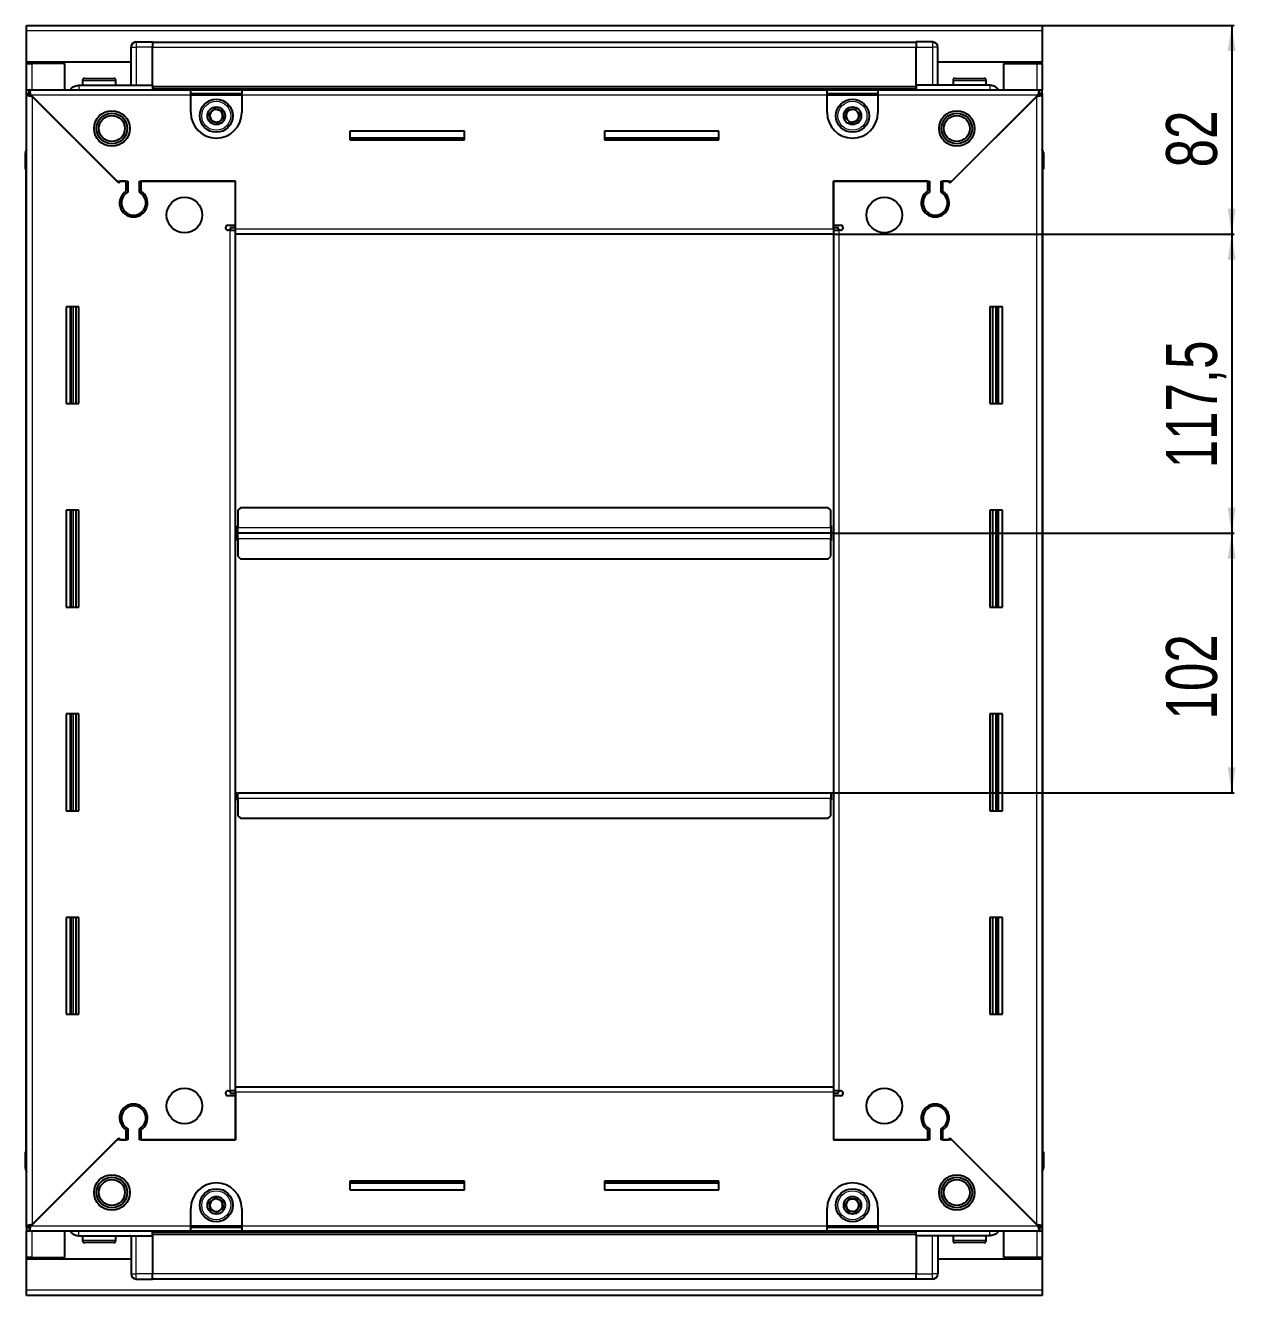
# Model space of a CAD drawing. Header units: millimetres. Extents: x 1021 to 3223, y -287 to 1541.
# Drawn here: x 2747.7 to 3223.2, y 893.2 to 1392.2 of the extents above; entities that cross this region are included whole.
import ezdxf

# ---------------------------------------------------------------- set-up
doc = ezdxf.new("R2010")
doc.units = ezdxf.units.MM
doc.layers.add('FORMAT', color=7, linetype='Continuous')
doc.styles.add('SLDTEXTSTYLE0', font='TXT', dxfattribs={"width": 0.75})
doc.dimstyles.new('SLDDIMSTYLE0', dxfattribs={"dimtxt": 20, "dimasz": 10, "dimexe": 0, "dimexo": 0.0625, "dimgap": 5, "dimtad": 2, "dimdec": 1, "dimrnd": 1e-09, "dimzin": 12, "dimdsep": 46, "dimtxsty": 'SLDTEXTSTYLE0', "dimsah": 1, "dimcen": 0.09, "dimadec": 0, "dimazin": 3, "dimtfac": 1, "dimtofl": 0, "dimtmove": 0, "dimatfit": 3, "dimfxl": 0, "dimfrac": 2, "dimtolj": 1, "dimtzin": 12, "dimarcsym": 0})

# ---------------------------------------------------------------- blocks, each defined once
blk = doc.blocks.new('_D_5')
at = {"layer": 'FORMAT'}
for p, q in [((3147.18, 1392.16), (3222.67, 1392.16)), ((3221.67, 1392.16), (3221.67, 1310.16)), ((3065.18, 1310.16), (3222.67, 1310.16))]:
    blk.add_line(p, q, dxfattribs=at)
for points in [[(3221.67, 1392.16), (3220.13, 1382.16), (3223.21, 1382.16)], [(3221.67, 1310.16), (3223.21, 1320.16), (3220.13, 1320.16)]]:
    blk.add_solid(points, dxfattribs=at)
at = {"layer": 'FORMAT', "insert": (3195.89, 1336.39), "char_height": 20, "attachment_point": 1, "rotation": 90, "style": 'SLDTEXTSTYLE0'}
blk.add_mtext('82', dxfattribs=at)
blk = doc.blocks.new('_D_6')
at = {"layer": 'FORMAT'}
for p, q in [((3065.18, 1310.16), (3222.67, 1310.16)), ((3221.67, 1310.16), (3221.67, 1192.66)), ((3064.18, 1192.66), (3222.67, 1192.66))]:
    blk.add_line(p, q, dxfattribs=at)
for points in [[(3221.67, 1310.16), (3220.13, 1300.16), (3223.21, 1300.16)], [(3221.67, 1192.66), (3223.21, 1202.66), (3220.13, 1202.66)]]:
    blk.add_solid(points, dxfattribs=at)
at = {"layer": 'FORMAT', "insert": (3195.89, 1218.16), "char_height": 20, "attachment_point": 1, "rotation": 90, "style": 'SLDTEXTSTYLE0'}
blk.add_mtext('117,5', dxfattribs=at)
blk = doc.blocks.new('_D_7')
at = {"layer": 'FORMAT'}
for p, q in [((3064.18, 1192.66), (3222.67, 1192.66)), ((3221.67, 1192.66), (3221.67, 1090.66)), ((3064.18, 1090.66), (3222.67, 1090.66))]:
    blk.add_line(p, q, dxfattribs=at)
for points in [[(3221.67, 1192.66), (3220.13, 1182.66), (3223.21, 1182.66)], [(3221.67, 1090.66), (3223.21, 1100.66), (3220.13, 1100.66)]]:
    blk.add_solid(points, dxfattribs=at)
at = {"layer": 'FORMAT', "insert": (3195.89, 1119.5), "char_height": 20, "attachment_point": 1, "rotation": 90, "style": 'SLDTEXTSTYLE0'}
blk.add_mtext('102', dxfattribs=at)

msp = doc.modelspace()

# ---------------------------------------------------------------- linework, layer by layer
at = {"color": 7, "linetype": 'Continuous', "lineweight": 25}
for p, q in [((2748.17, 1390.06), (2748.17, 1392.16)), ((2748.17, 1392.16), (3147.17, 1392.16)), ((2748.17, 1377.66), (2748.17, 1390.06)), ((3147.17, 1392.16), (3147.17, 1390.06)), ((3147.17, 1390.06), (3147.17, 1377.66)), ((2789.17, 1368.66), (2789.17, 1383.66)), ((2789.85, 1385.16), (2789.85, 1385.16)), ((2791.17, 1385.66), (2797.67, 1385.66)), ((2791.17, 1385.66), (2797.67, 1385.66)), ((2797.67, 1385.66), (2797.67, 1385.66)), ((2797.67, 1385.66), (2797.67, 1385.66)), ((2797.67, 1385.66), (2797.67, 1383.66)), ((3097.67, 1385.51), (2797.67, 1385.51)), ((2797.67, 1368.66), (2797.67, 1383.66)), ((3097.67, 1385.66), (3097.67, 1385.66)), ((3104.17, 1385.66), (3097.67, 1385.66)), ((3104.17, 1385.66), (3097.67, 1385.66)), ((3097.67, 1385.66), (3097.67, 1383.66)), ((3097.67, 1368.66), (3097.67, 1383.66)), ((3106.17, 1383.66), (3106.17, 1383.66)), ((3106.17, 1368.66), (3106.17, 1383.66)), ((2789.17, 1377.66), (2748.17, 1377.66)), ((2748.17, 1377.16), (2748.17, 1377.66)), ((2749.67, 1377.16), (2749.67, 1377.66)), ((3147.17, 1377.66), (3106.17, 1377.66)), ((3145.67, 1377.16), (3145.67, 1377.66)), ((3147.17, 1377.16), (3147.17, 1377.66)), ((2748.17, 1366.91), (2748.17, 1377.16)), ((2748.17, 1377.16), (2750.27, 1377.16)), ((2763.17, 1377.16), (2750.27, 1377.16)), ((2763.17, 1366.91), (2763.17, 1377.16)), ((3132.17, 1366.91), (3132.17, 1377.16)), ((3132.17, 1377.16), (3145.07, 1377.16)), ((3145.07, 1377.16), (3147.17, 1377.16)), ((3147.17, 1377.16), (3147.17, 1366.91)), ((2768.67, 1368.66), (2797.67, 1368.66)), ((2770.17, 1370.56), (2770.17, 1368.66)), ((2770.97, 1371.36), (2782.37, 1371.36)), ((2783.17, 1368.66), (2783.17, 1370.56)), ((2797.67, 1368.66), (2797.67, 1368.16)), ((2797.67, 1367.51), (3097.67, 1367.51)), ((3126.67, 1368.66), (3097.67, 1368.66)), ((3097.67, 1368.66), (3097.67, 1368.16)), ((3112.17, 1370.56), (3112.17, 1368.66)), ((3112.97, 1371.36), (3124.37, 1371.36)), ((3125.17, 1368.66), (3125.17, 1370.56)), ((2748.17, 1365.41), (2748.17, 1366.91)), ((2748.17, 1366.91), (2749.17, 1366.91)), ((2748.17, 1364.91), (2748.17, 1365.41)), ((2748.17, 1365.41), (2749.17, 1365.41)), ((2748.17, 920.41), (2748.17, 1364.91)), ((2749.67, 1364.91), (2748.17, 1364.91)), ((2749.17, 1365.41), (2749.17, 1366.91)), ((2749.17, 1366.91), (2812.67, 1366.91)), ((2749.77, 1364.81), (2783.67, 1330.91)), ((2784.37, 1330.21), (2750.27, 1364.31)), ((2812.67, 1364.81), (2812.67, 1366.91)), ((2812.67, 1366.91), (2832.67, 1366.91)), ((2812.67, 1365.41), (2832.67, 1365.41)), ((2812.67, 1357.91), (2812.67, 1364.81)), ((2832.67, 1366.91), (2832.67, 1364.81)), ((2832.67, 1366.91), (3062.67, 1366.91)), ((2832.67, 1364.81), (2832.67, 1357.91)), ((3062.67, 1364.81), (3062.67, 1366.91)), ((3062.67, 1366.91), (3082.67, 1366.91)), ((3062.67, 1365.41), (3082.67, 1365.41)), ((3062.67, 1357.91), (3062.67, 1364.81)), ((3082.67, 1366.91), (3146.17, 1366.91)), ((3082.67, 1366.91), (3082.67, 1364.81)), ((3082.67, 1364.81), (3082.67, 1357.91)), ((3145.07, 1364.31), (3110.97, 1330.21)), ((3111.67, 1330.91), (3145.57, 1364.81)), ((3145.67, 1364.91), (3147.17, 1364.91)), ((3146.17, 1365.41), (3146.17, 1366.91)), ((3146.17, 1366.91), (3147.17, 1366.91)), ((3146.17, 1365.41), (3147.17, 1365.41)), ((3147.17, 1365.41), (3147.17, 1366.91)), ((3147.17, 1365.41), (3147.17, 1364.91)), ((3147.17, 1364.91), (3147.17, 920.41)), ((2920.17, 1350.66), (2875.17, 1350.66)), ((2875.17, 1350.66), (2875.17, 1347.16)), ((2920.17, 1347.91), (2875.17, 1347.91)), ((2920.17, 1347.16), (2920.17, 1350.66)), ((3020.17, 1350.66), (2975.17, 1350.66)), ((2975.17, 1350.66), (2975.17, 1347.16)), ((3020.17, 1347.91), (2975.17, 1347.91)), ((3020.17, 1347.16), (3020.17, 1350.66)), ((2875.17, 1347.16), (2920.17, 1347.16)), ((2975.17, 1347.16), (3020.17, 1347.16)), ((3147.17, 1343.49), (3147.17, 1343.49)), ((2747.67, 1342.16), (2747.67, 1335.66)), ((2747.67, 1335.66), (2747.67, 1342.16)), ((3147.67, 1342.16), (3147.67, 1335.66)), ((3147.67, 1335.66), (3147.67, 1342.16)), ((2747.67, 1335.66), (2747.67, 1335.66)), ((2748.17, 1335.66), (2747.67, 1335.66)), ((2747.82, 1335.66), (2747.82, 949.66)), ((3147.17, 1335.66), (3147.67, 1335.66)), ((3147.52, 949.66), (3147.52, 1335.66)), ((3147.67, 1335.66), (3147.67, 1335.66)), ((3147.67, 1335.66), (3147.67, 1335.66)), ((2783.67, 1330.91), (2787.87, 1330.91)), ((2785.07, 1330.91), (2784.37, 1330.21)), ((2787.17, 1330.91), (2785.07, 1330.91)), ((2787.17, 1330.91), (2787.17, 1327.02)), ((2787.87, 1330.91), (2787.87, 1326.63)), ((2792.47, 1330.91), (2830.17, 1330.91)), ((2792.47, 1326.63), (2792.47, 1330.91)), ((2793.17, 1327.02), (2793.17, 1330.91)), ((2830.17, 1330.91), (2793.17, 1330.91)), ((2830.17, 1312.26), (2830.17, 1330.91)), ((2830.17, 1313.66), (2830.17, 1330.91)), ((3065.17, 1330.91), (3102.87, 1330.91)), ((3065.17, 1312.26), (3065.17, 1330.91)), ((3065.17, 1330.91), (3065.17, 1313.66)), ((3102.17, 1330.91), (3065.17, 1330.91)), ((3102.17, 1330.91), (3102.17, 1327.02)), ((3102.87, 1330.91), (3102.87, 1326.63)), ((3107.47, 1330.91), (3111.67, 1330.91)), ((3107.47, 1326.63), (3107.47, 1330.91)), ((3110.27, 1330.91), (3108.17, 1330.91)), ((3108.17, 1327.02), (3108.17, 1330.91)), ((3110.97, 1330.21), (3110.27, 1330.91)), ((2788.17, 1318.05), (2788.17, 1317.29)), ((3107.17, 1318.05), (3107.17, 1317.29)), ((2827.32, 1313.66), (2830.17, 1313.66)), ((2830.17, 1312.66), (2828.17, 1312.66)), ((2828.17, 1312.66), (2828.17, 1311.66)), ((3065.17, 1313.66), (3068.02, 1313.66)), ((3067.17, 1312.66), (3065.17, 1312.66)), ((3067.17, 1311.66), (3067.17, 1312.66)), ((2828.07, 1311.66), (2827.32, 1311.66)), ((2828.07, 1311.66), (2830.17, 1311.66)), ((2830.17, 1310.16), (2830.17, 1312.26)), ((3065.17, 1310.16), (2830.17, 1310.16)), ((2830.17, 975.16), (2830.17, 1310.16)), ((3065.17, 1312.26), (3065.17, 1310.16)), ((3065.17, 1311.66), (3067.27, 1311.66)), ((3065.17, 1310.16), (3065.17, 975.16)), ((3068.02, 1311.66), (3067.27, 1311.66)), ((2768.67, 1281.66), (2763.67, 1281.66)), ((2763.67, 1281.66), (2763.67, 1243.66)), ((2765.82, 1243.66), (2765.82, 1281.66)), ((2767.61, 1243.66), (2767.61, 1281.66)), ((2767.65, 1243.66), (2767.65, 1281.66)), ((2768.67, 1243.66), (2768.67, 1281.66)), ((3126.67, 1281.66), (3126.67, 1243.66)), ((3131.67, 1281.66), (3126.67, 1281.66)), ((3127.7, 1281.66), (3127.7, 1243.66)), ((3127.73, 1281.66), (3127.73, 1243.66)), ((3129.52, 1281.66), (3129.52, 1243.66)), ((3131.67, 1243.66), (3131.67, 1281.66)), ((2763.67, 1243.66), (2768.67, 1243.66)), ((3126.67, 1243.66), (3131.67, 1243.66)), ((2832.17, 1202.66), (2831.17, 1201.66)), ((3063.17, 1202.66), (2832.17, 1202.66)), ((3064.17, 1201.66), (3063.17, 1202.66)), ((2768.67, 1201.66), (2763.67, 1201.66)), ((2763.67, 1201.66), (2763.67, 1163.66)), ((2765.82, 1163.66), (2765.82, 1201.66)), ((2767.61, 1163.66), (2767.61, 1201.66)), ((2767.65, 1163.66), (2767.65, 1201.66)), ((2768.67, 1163.66), (2768.67, 1201.66)), ((2831.17, 1201.66), (2831.17, 1194.76)), ((3064.17, 1194.76), (3064.17, 1201.66)), ((3126.67, 1201.66), (3126.67, 1163.66)), ((3131.67, 1201.66), (3126.67, 1201.66)), ((3127.7, 1201.66), (3127.7, 1163.66)), ((3127.73, 1201.66), (3127.73, 1163.66)), ((3129.52, 1201.66), (3129.52, 1163.66)), ((3131.67, 1163.66), (3131.67, 1201.66)), ((2830.92, 1192.66), (2830.17, 1192.66)), ((2831.17, 1195.51), (2830.92, 1195.51)), ((2830.92, 1195.51), (2830.92, 1192.66)), ((2830.92, 1192.66), (2830.92, 1189.81)), ((2831.17, 1192.66), (2831.17, 1194.76)), ((3064.17, 1192.66), (2831.17, 1192.66)), ((2831.17, 1190.56), (2831.17, 1192.66)), ((3064.42, 1195.51), (3064.17, 1195.51)), ((3064.17, 1194.76), (3064.17, 1192.66)), ((3064.17, 1192.66), (3064.17, 1190.56)), ((3064.42, 1192.66), (3064.42, 1195.51)), ((3065.17, 1192.66), (3064.42, 1192.66)), ((3064.42, 1189.81), (3064.42, 1192.66)), ((2830.92, 1189.81), (2831.17, 1189.81)), ((2831.17, 1190.56), (2831.17, 1183.66)), ((3064.17, 1183.66), (3064.17, 1190.56)), ((3064.17, 1189.81), (3064.42, 1189.81)), ((2831.17, 1183.66), (2832.17, 1182.66)), ((2832.17, 1182.66), (3063.17, 1182.66)), ((3063.17, 1182.66), (3064.17, 1183.66)), ((2763.67, 1163.66), (2768.67, 1163.66)), ((3126.67, 1163.66), (3131.67, 1163.66)), ((2768.67, 1121.66), (2763.67, 1121.66)), ((2763.67, 1121.66), (2763.67, 1083.66)), ((2765.82, 1083.66), (2765.82, 1121.66)), ((2767.61, 1083.66), (2767.61, 1121.66)), ((2767.65, 1083.66), (2767.65, 1121.66)), ((2768.67, 1083.66), (2768.67, 1121.66)), ((3126.67, 1121.66), (3126.67, 1083.66)), ((3131.67, 1121.66), (3126.67, 1121.66)), ((3127.7, 1121.66), (3127.7, 1083.66)), ((3127.73, 1121.66), (3127.73, 1083.66)), ((3129.52, 1121.66), (3129.52, 1083.66)), ((3131.67, 1083.66), (3131.67, 1121.66)), ((2830.17, 1090.66), (2830.92, 1090.66)), ((2830.92, 1090.66), (2830.92, 1087.81)), ((2831.17, 1088.56), (2831.17, 1090.66)), ((2831.17, 1090.66), (3064.17, 1090.66)), ((2831.17, 1088.56), (2831.17, 1081.66)), ((3064.17, 1090.66), (3064.17, 1088.56)), ((3064.17, 1081.66), (3064.17, 1088.56)), ((3064.42, 1087.81), (3064.42, 1090.66)), ((3064.42, 1090.66), (3065.17, 1090.66)), ((2763.67, 1083.66), (2768.67, 1083.66)), ((2830.92, 1087.81), (2831.17, 1087.81)), ((3064.17, 1087.81), (3064.42, 1087.81)), ((3126.67, 1083.66), (3131.67, 1083.66)), ((2831.17, 1081.66), (2832.17, 1080.66)), ((2832.17, 1080.66), (3063.17, 1080.66)), ((3063.17, 1080.66), (3064.17, 1081.66)), ((2768.67, 1041.66), (2763.67, 1041.66)), ((2763.67, 1041.66), (2763.67, 1003.66)), ((2765.82, 1003.66), (2765.82, 1041.66)), ((2767.61, 1003.66), (2767.61, 1041.66)), ((2767.65, 1003.66), (2767.65, 1041.66)), ((2768.67, 1003.66), (2768.67, 1041.66)), ((3126.67, 1041.66), (3126.67, 1003.66)), ((3131.67, 1041.66), (3126.67, 1041.66)), ((3127.7, 1041.66), (3127.7, 1003.66)), ((3127.73, 1041.66), (3127.73, 1003.66)), ((3129.52, 1041.66), (3129.52, 1003.66)), ((3131.67, 1003.66), (3131.67, 1041.66)), ((2763.67, 1003.66), (2768.67, 1003.66)), ((3126.67, 1003.66), (3131.67, 1003.66)), ((2827.32, 973.66), (2828.07, 973.66)), ((2830.17, 973.66), (2828.07, 973.66)), ((2828.17, 973.66), (2828.17, 972.66)), ((2830.17, 973.06), (2830.17, 975.16)), ((2830.17, 975.16), (3065.17, 975.16)), ((2830.17, 973.06), (2830.17, 954.41)), ((3065.17, 975.16), (3065.17, 973.06)), ((3067.27, 973.66), (3065.17, 973.66)), ((3065.17, 973.06), (3065.17, 954.41)), ((3067.17, 972.66), (3067.17, 973.66)), ((3067.27, 973.66), (3068.02, 973.66)), ((2830.17, 971.66), (2827.32, 971.66)), ((2828.17, 972.66), (2830.17, 972.66)), ((2830.17, 954.41), (2830.17, 971.66)), ((3065.17, 972.66), (3067.17, 972.66)), ((3065.17, 971.66), (3065.17, 954.41)), ((3068.02, 971.66), (3065.17, 971.66)), ((2788.17, 968.04), (2788.17, 967.28)), ((3107.17, 968.04), (3107.17, 967.28)), ((2787.17, 958.3), (2787.17, 954.41)), ((2787.87, 958.7), (2787.87, 954.41)), ((2792.47, 954.41), (2792.47, 958.7)), ((2793.17, 954.41), (2793.17, 958.3)), ((3102.17, 958.3), (3102.17, 954.41)), ((3102.87, 958.7), (3102.87, 954.41)), ((3107.47, 954.41), (3107.47, 958.7)), ((3108.17, 954.41), (3108.17, 958.3)), ((2783.67, 954.41), (2749.77, 920.51)), ((2750.27, 921.01), (2784.37, 955.11)), ((2787.87, 954.41), (2783.67, 954.41)), ((2784.37, 955.11), (2785.07, 954.41)), ((2785.07, 954.41), (2787.17, 954.41)), ((2830.17, 954.41), (2792.47, 954.41)), ((2793.17, 954.41), (2830.17, 954.41)), ((3102.87, 954.41), (3065.17, 954.41)), ((3065.17, 954.41), (3102.17, 954.41)), ((3111.67, 954.41), (3107.47, 954.41)), ((3108.17, 954.41), (3110.27, 954.41)), ((3110.27, 954.41), (3110.97, 955.11)), ((3110.97, 955.11), (3145.07, 921.01)), ((3145.57, 920.51), (3111.67, 954.41)), ((2747.67, 943.16), (2747.67, 949.66)), ((2747.67, 949.66), (2747.67, 949.66)), ((2747.67, 949.66), (2747.67, 949.66)), ((2747.67, 949.66), (2747.67, 943.16)), ((2748.17, 949.66), (2747.67, 949.66)), ((3147.17, 949.66), (3147.67, 949.66)), ((3147.67, 949.66), (3147.67, 949.66)), ((3147.67, 943.16), (3147.67, 949.66)), ((3147.67, 949.66), (3147.67, 943.16)), ((2748.17, 941.84), (2748.17, 941.84)), ((2920.17, 938.16), (2875.17, 938.16)), ((2875.17, 938.16), (2875.17, 934.66)), ((2920.17, 934.66), (2920.17, 938.16)), ((3020.17, 938.16), (2975.17, 938.16)), ((2975.17, 938.16), (2975.17, 934.66)), ((3020.17, 934.66), (3020.17, 938.16)), ((2875.17, 937.41), (2920.17, 937.41)), ((2875.17, 934.66), (2920.17, 934.66)), ((2975.17, 937.41), (3020.17, 937.41)), ((2975.17, 934.66), (3020.17, 934.66)), ((2812.67, 920.51), (2812.67, 927.41)), ((2832.67, 927.41), (2832.67, 920.51)), ((3062.67, 920.51), (3062.67, 927.41)), ((3082.67, 927.41), (3082.67, 920.51)), ((2748.17, 919.91), (2748.17, 920.41)), ((2749.67, 920.41), (2748.17, 920.41)), ((2748.17, 919.91), (2748.17, 918.41)), ((2749.17, 919.91), (2748.17, 919.91)), ((2748.17, 908.16), (2748.17, 918.41)), ((2749.17, 918.41), (2748.17, 918.41)), ((2749.17, 919.91), (2749.17, 918.41)), ((2812.67, 918.41), (2749.17, 918.41)), ((2763.17, 908.16), (2763.17, 918.41)), ((2812.67, 918.41), (2812.67, 920.51)), ((2832.67, 919.91), (2812.67, 919.91)), ((2832.67, 918.41), (2812.67, 918.41)), ((2832.67, 920.51), (2832.67, 918.41)), ((3062.67, 918.41), (2832.67, 918.41)), ((3062.67, 918.41), (3062.67, 920.51)), ((3082.67, 919.91), (3062.67, 919.91)), ((3082.67, 918.41), (3062.67, 918.41)), ((3082.67, 920.51), (3082.67, 918.41)), ((3146.17, 918.41), (3082.67, 918.41)), ((3132.17, 908.16), (3132.17, 918.41)), ((3145.67, 920.41), (3147.17, 920.41)), ((3146.17, 919.91), (3146.17, 918.41)), ((3147.17, 919.91), (3146.17, 919.91)), ((3147.17, 918.41), (3146.17, 918.41)), ((3147.17, 920.41), (3147.17, 919.91)), ((3147.17, 919.91), (3147.17, 918.41)), ((3147.17, 918.41), (3147.17, 908.16)), ((2768.67, 916.66), (2797.67, 916.66)), ((2770.17, 916.66), (2770.17, 914.76)), ((2774.75, 913.96), (2770.97, 913.96)), ((2782.37, 913.96), (2774.75, 913.96)), ((2783.17, 914.76), (2783.17, 916.66)), ((2789.17, 916.66), (2789.17, 901.66)), ((3097.67, 917.81), (2797.67, 917.81)), ((2797.67, 916.66), (2797.67, 917.16)), ((2797.67, 916.66), (2797.67, 901.66)), ((3097.67, 916.66), (3097.67, 917.16)), ((3126.67, 916.66), (3097.67, 916.66)), ((3097.67, 916.66), (3097.67, 901.66)), ((3106.17, 916.66), (3106.17, 901.66)), ((3112.17, 916.66), (3112.17, 914.76)), ((3119.97, 913.96), (3112.97, 913.96)), ((3124.37, 913.96), (3119.97, 913.96)), ((3125.17, 914.76), (3125.17, 916.66)), ((2750.27, 908.16), (2748.17, 908.16)), ((2748.17, 907.66), (2748.17, 908.16)), ((2748.17, 907.66), (2789.17, 907.66)), ((2748.17, 895.26), (2748.17, 907.66)), ((2749.67, 907.66), (2749.67, 908.16)), ((2750.27, 908.16), (2763.17, 908.16)), ((3106.17, 907.66), (3147.17, 907.66)), ((3145.07, 908.16), (3132.17, 908.16)), ((3147.17, 908.16), (3145.07, 908.16)), ((3145.67, 907.66), (3145.67, 908.16)), ((3147.17, 907.66), (3147.17, 908.16)), ((3147.17, 907.66), (3147.17, 895.26)), ((2789.17, 901.66), (2789.17, 901.66)), ((2791.17, 899.66), (2797.67, 899.66)), ((2791.17, 899.66), (2797.67, 899.66)), ((2797.67, 899.66), (2797.67, 901.66)), ((2797.67, 899.81), (3097.67, 899.81)), ((2797.67, 899.66), (2797.67, 899.66)), ((3097.67, 899.66), (3097.67, 901.66)), ((3104.17, 899.66), (3097.67, 899.66)), ((3097.67, 899.66), (3097.67, 899.66)), ((3097.67, 899.66), (3097.67, 899.66)), ((3104.17, 899.66), (3097.67, 899.66)), ((3105.5, 900.16), (3105.5, 900.16)), ((2748.17, 893.16), (2748.17, 895.26)), ((3147.17, 895.26), (3147.17, 893.16)), ((3147.17, 893.16), (2748.17, 893.16))]:
    msp.add_line(p, q, dxfattribs=at)
at = {"color": 8, "linetype": 'Continuous', "lineweight": 18}
for p, q in [((3147.17, 1390.06), (2748.17, 1390.06)), ((2789.17, 1383.66), (2791.17, 1383.66)), ((2791.17, 1385.66), (2791.17, 1383.66)), ((2791.17, 1383.66), (2791.17, 1368.66)), ((2797.67, 1383.66), (2791.17, 1383.66)), ((3097.67, 1383.51), (2797.67, 1383.51)), ((3097.67, 1383.66), (3104.17, 1383.66)), ((3104.17, 1385.66), (3104.17, 1383.66)), ((3104.17, 1383.66), (3104.17, 1368.66)), ((3106.17, 1383.66), (3104.17, 1383.66)), ((2750.27, 1377.16), (2750.27, 1377.66)), ((3145.07, 1377.66), (3145.07, 1377.16)), ((2750.27, 1366.91), (2750.27, 1377.16)), ((3145.07, 1377.16), (3145.07, 1366.91)), ((2770.17, 1370.56), (2783.17, 1370.56)), ((3097.67, 1368.16), (2797.67, 1368.16)), ((3112.17, 1370.56), (3125.17, 1370.56)), ((2812.67, 1364.81), (2749.77, 1364.81)), ((2750.27, 1364.31), (2750.27, 921.01)), ((3097.67, 1366.93), (2797.67, 1366.93)), ((2812.67, 1364.81), (2832.67, 1364.81)), ((3062.67, 1364.81), (2832.67, 1364.81)), ((3062.67, 1364.81), (3082.67, 1364.81)), ((3145.57, 1364.81), (3082.67, 1364.81)), ((3145.07, 921.01), (3145.07, 1364.31)), ((2748.17, 1342.16), (2747.67, 1342.16)), ((3147.17, 1342.16), (3147.67, 1342.16)), ((2828.07, 973.66), (2828.07, 1311.66)), ((2830.17, 1312.26), (3065.17, 1312.26)), ((3067.27, 1311.66), (3067.27, 973.66)), ((2765.17, 1281.66), (2765.17, 1243.66)), ((2766.41, 1281.66), (2766.41, 1243.66)), ((3128.94, 1243.66), (3128.94, 1281.66)), ((3130.17, 1243.66), (3130.17, 1281.66)), ((2765.17, 1201.66), (2765.17, 1163.66)), ((2766.41, 1201.66), (2766.41, 1163.66)), ((3128.94, 1163.66), (3128.94, 1201.66)), ((3130.17, 1163.66), (3130.17, 1201.66)), ((3064.17, 1194.76), (2831.17, 1194.76)), ((2831.17, 1190.56), (3064.17, 1190.56)), ((2765.17, 1121.66), (2765.17, 1083.66)), ((2766.41, 1121.66), (2766.41, 1083.66)), ((3128.94, 1083.66), (3128.94, 1121.66)), ((3130.17, 1083.66), (3130.17, 1121.66)), ((2831.17, 1088.56), (3064.17, 1088.56)), ((2765.17, 1041.66), (2765.17, 1003.66)), ((2766.41, 1041.66), (2766.41, 1003.66)), ((3128.94, 1003.66), (3128.94, 1041.66)), ((3130.17, 1003.66), (3130.17, 1041.66)), ((3065.17, 973.06), (2830.17, 973.06)), ((2748.17, 943.16), (2747.67, 943.16)), ((3147.17, 943.16), (3147.67, 943.16)), ((2749.77, 920.51), (2812.67, 920.51)), ((2750.27, 908.16), (2750.27, 918.41)), ((2797.67, 918.4), (3097.67, 918.4)), ((2832.67, 920.51), (2812.67, 920.51)), ((2832.67, 920.51), (3062.67, 920.51)), ((3082.67, 920.51), (3062.67, 920.51)), ((3082.67, 920.51), (3145.57, 920.51)), ((3145.07, 918.41), (3145.07, 908.16)), ((2774.48, 914.76), (2770.17, 914.76)), ((2783.17, 914.76), (2774.48, 914.76)), ((2791.17, 901.66), (2791.17, 916.66)), ((2797.67, 917.16), (3097.67, 917.16)), ((3104.17, 901.66), (3104.17, 916.66)), ((3120.15, 914.76), (3112.17, 914.76)), ((3125.17, 914.76), (3120.15, 914.76)), ((2750.27, 907.66), (2750.27, 908.16)), ((3145.07, 908.16), (3145.07, 907.66)), ((2789.17, 901.66), (2791.17, 901.66)), ((2797.67, 901.66), (2791.17, 901.66)), ((2791.17, 899.66), (2791.17, 901.66)), ((2797.67, 901.81), (3097.67, 901.81)), ((3097.67, 901.66), (3104.17, 901.66)), ((3106.17, 901.66), (3104.17, 901.66)), ((3104.17, 899.66), (3104.17, 901.66)), ((3147.17, 895.26), (2748.17, 895.26))]:
    msp.add_line(p, q, dxfattribs=at)
at = {"color": 7, "linetype": 'Continuous', "lineweight": 25}
for centre, radius in [((2822.67, 1356.66), 6.5), ((3072.67, 1356.66), 6.5), ((2781.67, 1351.66), 7), ((2781.67, 1351.66), 6.03), ((2822.67, 1356.66), 3.46), ((3072.67, 1356.66), 3.46), ((3113.67, 1351.66), 7), ((3113.67, 1351.66), 6.03), ((2781.67, 1351.66), 5.1), ((3113.67, 1351.66), 5.1), ((2810.17, 1317.66), 7), ((3085.17, 1317.66), 7), ((2810.17, 967.66), 7), ((3085.17, 967.66), 7), ((2781.67, 933.66), 7), ((2781.67, 933.66), 6.02), ((2781.67, 933.66), 5.1), ((3113.67, 933.66), 7), ((3113.67, 933.66), 6.03), ((3113.67, 933.66), 5.1), ((2822.67, 928.66), 6.5), ((3072.67, 928.66), 6.5), ((2822.67, 928.66), 3.46), ((3072.67, 928.66), 3.46)]:
    msp.add_circle(centre, radius, dxfattribs=at)
at = {"color": 8, "linetype": 'Continuous', "lineweight": 18}
for centre in [(2822.67, 1356.66), (3072.67, 1356.66), (2822.67, 928.66), (3072.67, 928.66)]:
    msp.add_circle(centre, 5.7, dxfattribs=at)
at = {"color": 7, "linetype": 'Continuous', "lineweight": 25}
for centre, radius, start, end in [((2791.17, 1383.66), 2, 90, 180), ((2791.17, 1383.66), 2, 131.4096, 180), ((2791.17, 1383.66), 2, 123.942, 131.4096), ((2791.17, 1383.66), 2, 90, 108.58), ((3104.17, 1383.66), 2, 0, 90), ((2770.97, 1370.56), 0.8, 90, 180), ((2782.37, 1370.56), 0.8, 0, 90), ((2788.97, 1368.86), 0.2, 270, 0), ((3106.37, 1368.86), 0.2, 180, 270), ((3112.97, 1370.56), 0.8, 90, 180), ((3124.37, 1370.56), 0.8, 0, 90), ((2822.67, 1357.91), 10, 180, 270), ((2822.67, 1356.66), 2.5, 134.0156, 194.0156), ((2822.67, 1356.66), 2.5, 74.0156, 134.0156), ((2822.67, 1357.91), 10, 270, 0), ((2822.67, 1356.66), 2.5, 14.0156, 74.0156), ((3072.67, 1357.91), 10, 180, 270), ((3072.67, 1356.66), 2.5, 160.1116, 220.1116), ((3072.67, 1356.66), 2.5, 100.1116, 160.1116), ((3072.67, 1356.66), 2.5, 40.1116, 100.1116), ((3072.67, 1357.91), 10, 270, 0), ((3072.67, 1356.66), 2.5, 340.1116, 40.1116), ((2822.67, 1356.66), 2.5, 194.0156, 254.0156), ((2822.67, 1356.66), 2.5, 254.0156, 314.0156), ((2822.67, 1356.66), 2.5, 314.0156, 14.0156), ((3072.67, 1356.66), 2.5, 220.1116, 280.1116), ((3072.67, 1356.66), 2.5, 280.1116, 340.1116), ((2749.67, 1342.16), 2, 138.5749, 180), ((2749.67, 1342.16), 2, 138.5904, 180), ((3145.67, 1342.16), 2, 33.7845, 41.4096), ((3145.67, 1342.16), 2, 0, 41.3942), ((3145.67, 1342.16), 2, 360, 19.5667), ((2790.17, 1322.41), 5.5, 123.0557, 56.9443), ((2790.17, 1322.41), 4.8, 118.631, 61.369), ((3105.17, 1322.41), 5.5, 123.0557, 56.9443), ((3105.17, 1322.41), 4.8, 118.631, 61.369), ((2827.32, 1312.66), 1, 90, 270), ((3068.02, 1312.66), 1, 270, 90), ((2827.32, 972.66), 1, 90, 270), ((3068.02, 972.66), 1, 270, 90), ((2790.17, 962.91), 5.5, 303.0557, 236.9443), ((3105.17, 962.91), 5.5, 303.0557, 236.9443), ((2790.17, 962.91), 4.8, 298.631, 241.369), ((3105.17, 962.91), 4.8, 298.631, 241.369), ((2749.67, 943.16), 2, 180, 199.5667), ((2749.67, 943.16), 2, 180, 221.3942), ((3145.67, 943.16), 2, 318.5904, 0), ((2749.67, 943.16), 2, 213.7845, 221.4096), ((2822.67, 927.41), 10, 90, 180), ((2822.67, 927.41), 10, 0, 90), ((3072.67, 927.41), 10, 90, 180), ((3072.67, 927.41), 10, 0, 90), ((2822.67, 928.66), 2.5, 127.474, 187.474), ((2822.67, 928.66), 2.5, 187.474, 247.474), ((2822.67, 928.66), 2.5, 67.474, 127.474), ((2822.67, 928.66), 2.5, 7.474, 67.474), ((2822.67, 928.66), 2.5, 307.474, 7.474), ((3072.67, 928.66), 2.5, 147.0424, 207.0424), ((3072.67, 928.66), 2.5, 87.0424, 147.0424), ((3072.67, 928.66), 2.5, 27.0424, 87.0424), ((3072.67, 928.66), 2.5, 327.0424, 27.0424), ((2822.67, 928.66), 2.5, 247.474, 307.474), ((3072.67, 928.66), 2.5, 207.0424, 267.0424), ((3072.67, 928.66), 2.5, 267.0424, 327.0424), ((2770.97, 914.76), 0.8, 180, 270), ((2782.37, 914.76), 0.8, 270, 360), ((2788.97, 916.46), 0.2, 0, 90), ((3106.37, 916.46), 0.2, 90, 180), ((3112.97, 914.76), 0.8, 180, 270), ((3124.37, 914.76), 0.8, 270, 360), ((2791.17, 901.66), 2, 180, 270), ((2791.17, 901.66), 2, 180, 270), ((3104.17, 901.66), 2, 270, 0), ((3104.17, 901.66), 2, 270, 311.4096)]:
    msp.add_arc(centre, radius, start, end, dxfattribs=at)
for points, knots in [([(2765.46, 1366.91), (2765.58, 1367.11), (2765.96, 1367.76), (2767.12, 1368.47), (2768.15, 1368.6), (2768.67, 1368.66)], [0, 0, 0, 0, 0.1822499, 0.5911249, 1, 1, 1, 1]), ([(2797.67, 1368.66), (2797.67, 1368.63), (2797.67, 1368.55), (2797.67, 1367.93), (2797.67, 1367.35), (2797.67, 1366.96), (2797.67, 1366.93)], [0, 0, 0, 0, 0.324279, 0.648558, 0.972836, 1, 1, 1, 1]), ([(3097.67, 1368.66), (3097.67, 1368.63), (3097.67, 1368.55), (3097.67, 1367.93), (3097.67, 1367.35), (3097.67, 1366.96), (3097.67, 1366.93)], [0, 0, 0, 0, 0.3242788, 0.6485576, 0.9728365, 1, 1, 1, 1]), ([(3129.89, 1366.91), (3129.77, 1367.11), (3129.38, 1367.76), (3128.23, 1368.47), (3127.19, 1368.6), (3126.67, 1368.66)], [0, 0, 0, 0, 0.18225, 0.591125, 1, 1, 1, 1]), ([(2748.17, 1364.91), (2748.2, 1364.87), (2748.25, 1364.78), (2748.64, 1364.64), (2749.2, 1364.51), (2749.78, 1364.4), (2750.15, 1364.34), (2750.27, 1364.31)], [0, 0, 0, 0, 0.230255, 0.448522, 0.666786, 0.88505, 1, 1, 1, 1]), ([(2749.77, 1364.81), (2749.73, 1365.07), (2749.64, 1365.56), (2749.5, 1366.2), (2749.37, 1366.67), (2749.26, 1366.89), (2749.2, 1366.91), (2749.17, 1366.91)], [0, 0, 0, 0, 0.2302553, 0.4485219, 0.6667858, 0.8850496, 1, 1, 1, 1]), ([(3145.07, 1364.31), (3145.33, 1364.36), (3145.82, 1364.45), (3146.46, 1364.58), (3146.93, 1364.71), (3147.15, 1364.82), (3147.17, 1364.89), (3147.17, 1364.91)], [0, 0, 0, 0, 0.230255, 0.448522, 0.666786, 0.88505, 1, 1, 1, 1]), ([(3146.17, 1366.91), (3146.13, 1366.89), (3146.04, 1366.84), (3145.9, 1366.44), (3145.77, 1365.88), (3145.66, 1365.3), (3145.6, 1364.94), (3145.57, 1364.81)], [0, 0, 0, 0, 0.230255, 0.448522, 0.666786, 0.88505, 1, 1, 1, 1]), ([(2819.9, 1357.46), (2820.27, 1357.82), (2820.96, 1358.49), (2821.65, 1359.15), (2821.97, 1359.46)], [0, 0, 0, 0, 0.534686, 1, 1, 1, 1]), ([(2820.6, 1354.66), (2820.51, 1354.99), (2820.31, 1355.79), (2820.07, 1356.76), (2819.93, 1357.34), (2819.9, 1357.46)], [0, 0, 0, 0, 0.362901, 0.866875, 1, 1, 1, 1]), ([(2821.97, 1359.46), (2822.47, 1359.32), (2823.4, 1359.06), (2824.32, 1358.79), (2824.75, 1358.67)], [0, 0, 0, 0, 0.534686, 1, 1, 1, 1]), ([(2824.75, 1358.67), (2824.78, 1358.55), (2824.92, 1357.97), (2825.16, 1357), (2825.36, 1356.2), (2825.45, 1355.87)], [0, 0, 0, 0, 0.133125, 0.637099, 1, 1, 1, 1]), ([(3069.83, 1356.16), (3069.87, 1356.27), (3070.08, 1356.84), (3070.42, 1357.77), (3070.7, 1358.55), (3070.81, 1358.87)], [0, 0, 0, 0, 0.1331247, 0.6370994, 1, 1, 1, 1]), ([(3070.81, 1358.87), (3071.32, 1358.96), (3072.27, 1359.13), (3073.21, 1359.3), (3073.65, 1359.38)], [0, 0, 0, 0, 0.5346859, 1, 1, 1, 1]), ([(3073.65, 1359.38), (3073.99, 1358.98), (3074.61, 1358.25), (3075.23, 1357.51), (3075.51, 1357.17)], [0, 0, 0, 0, 0.534686, 1, 1, 1, 1]), ([(2823.37, 1353.86), (2822.88, 1354.01), (2821.95, 1354.27), (2821.03, 1354.54), (2820.6, 1354.66)], [0, 0, 0, 0, 0.534686, 1, 1, 1, 1]), ([(2825.45, 1355.87), (2825.08, 1355.51), (2824.38, 1354.84), (2823.69, 1354.17), (2823.37, 1353.86)], [0, 0, 0, 0, 0.534686, 1, 1, 1, 1]), ([(3071.69, 1353.95), (3071.36, 1354.34), (3070.74, 1355.08), (3070.12, 1355.82), (3069.83, 1356.16)], [0, 0, 0, 0, 0.534686, 1, 1, 1, 1]), ([(3074.53, 1354.46), (3074.02, 1354.37), (3073.08, 1354.2), (3072.13, 1354.03), (3071.69, 1353.95)], [0, 0, 0, 0, 0.534686, 1, 1, 1, 1]), ([(3075.51, 1357.17), (3075.4, 1356.85), (3075.12, 1356.07), (3074.78, 1355.14), (3074.57, 1354.57), (3074.53, 1354.46)], [0, 0, 0, 0, 0.362901, 0.866875, 1, 1, 1, 1]), ([(2820.01, 929.77), (2820.11, 929.85), (2820.58, 930.21), (2821.37, 930.82), (2822.02, 931.32), (2822.3, 931.53)], [0, 0, 0, 0, 0.1331247, 0.6370994, 1, 1, 1, 1]), ([(2820.38, 926.91), (2820.31, 927.42), (2820.19, 928.38), (2820.06, 929.33), (2820.01, 929.77)], [0, 0, 0, 0, 0.534686, 1, 1, 1, 1]), ([(2822.3, 931.53), (2822.77, 931.33), (2823.66, 930.96), (2824.55, 930.59), (2824.96, 930.42)], [0, 0, 0, 0, 0.534686, 1, 1, 1, 1]), ([(2824.96, 930.42), (2825.03, 929.91), (2825.16, 928.95), (2825.28, 928), (2825.34, 927.56)], [0, 0, 0, 0, 0.534686, 1, 1, 1, 1]), ([(3069.79, 928.81), (3070.07, 929.25), (3070.59, 930.06), (3071.12, 930.86), (3071.36, 931.24)], [0, 0, 0, 0, 0.534686, 1, 1, 1, 1]), ([(3071.1, 926.24), (3070.87, 926.7), (3070.43, 927.56), (3069.99, 928.42), (3069.79, 928.81)], [0, 0, 0, 0, 0.5346859, 1, 1, 1, 1]), ([(3071.36, 931.24), (3071.48, 931.23), (3072.08, 931.2), (3073.08, 931.15), (3073.9, 931.1), (3074.24, 931.09)], [0, 0, 0, 0, 0.133125, 0.637099, 1, 1, 1, 1]), ([(3075.56, 928.52), (3075.27, 928.08), (3074.75, 927.27), (3074.23, 926.47), (3073.99, 926.09)], [0, 0, 0, 0, 0.534686, 1, 1, 1, 1]), ([(3074.24, 931.09), (3074.48, 930.63), (3074.92, 929.77), (3075.35, 928.91), (3075.56, 928.52)], [0, 0, 0, 0, 0.5346859, 1, 1, 1, 1]), ([(2823.05, 925.8), (2822.57, 926), (2821.68, 926.37), (2820.79, 926.74), (2820.38, 926.91)], [0, 0, 0, 0, 0.5346859, 1, 1, 1, 1]), ([(2825.34, 927.56), (2825.07, 927.35), (2824.41, 926.85), (2823.62, 926.24), (2823.15, 925.88), (2823.05, 925.8)], [0, 0, 0, 0, 0.362901, 0.866875, 1, 1, 1, 1]), ([(3073.99, 926.09), (3073.64, 926.11), (3072.82, 926.15), (3071.82, 926.2), (3071.23, 926.24), (3071.1, 926.24)], [0, 0, 0, 0, 0.362901, 0.866875, 1, 1, 1, 1]), ([(2750.27, 921.01), (2750.02, 920.97), (2749.53, 920.88), (2748.88, 920.74), (2748.42, 920.61), (2748.2, 920.5), (2748.18, 920.44), (2748.17, 920.41)], [0, 0, 0, 0, 0.230255, 0.448522, 0.666786, 0.88505, 1, 1, 1, 1]), ([(2749.17, 918.41), (2749.22, 918.44), (2749.31, 918.49), (2749.44, 918.89), (2749.57, 919.44), (2749.68, 920.02), (2749.75, 920.39), (2749.77, 920.51)], [0, 0, 0, 0, 0.230255, 0.448522, 0.666786, 0.88505, 1, 1, 1, 1]), ([(2765.46, 918.41), (2765.58, 918.21), (2765.96, 917.57), (2767.12, 916.86), (2768.15, 916.73), (2768.67, 916.66)], [0, 0, 0, 0, 0.18225, 0.591125, 1, 1, 1, 1]), ([(2797.67, 916.66), (2797.67, 916.7), (2797.67, 916.78), (2797.67, 917.4), (2797.67, 917.96), (2797.67, 918.33), (2797.67, 918.34)], [0, 0, 0, 0, 0.3302672, 0.6605344, 0.9908016, 1, 1, 1, 1]), ([(3097.67, 916.66), (3097.67, 916.7), (3097.67, 916.78), (3097.67, 917.4), (3097.67, 917.96), (3097.67, 918.33), (3097.67, 918.34)], [0, 0, 0, 0, 0.330267, 0.660534, 0.990802, 1, 1, 1, 1]), ([(3129.89, 918.41), (3129.77, 918.21), (3129.38, 917.57), (3128.23, 916.86), (3127.19, 916.73), (3126.67, 916.66)], [0, 0, 0, 0, 0.1822499, 0.5911249, 1, 1, 1, 1]), ([(3147.17, 920.41), (3147.15, 920.46), (3147.09, 920.55), (3146.7, 920.68), (3146.14, 920.81), (3145.56, 920.92), (3145.2, 920.99), (3145.07, 921.01)], [0, 0, 0, 0, 0.230255, 0.448522, 0.666786, 0.88505, 1, 1, 1, 1]), ([(3145.57, 920.51), (3145.62, 920.26), (3145.71, 919.77), (3145.84, 919.13), (3145.97, 918.66), (3146.08, 918.44), (3146.15, 918.42), (3146.17, 918.41)], [0, 0, 0, 0, 0.2302553, 0.4485219, 0.6667858, 0.8850496, 1, 1, 1, 1])]:
    msp.add_open_spline(points, degree=3, knots=knots, dxfattribs=at)
at = {"color": 8, "linetype": 'Continuous', "lineweight": 18}
for points in [[(2768.67, 1368.66), (2768.67, 1368.62), (2768.67, 1368.54), (2768.67, 1368.11), (2768.67, 1367.65), (2768.67, 1367.24), (2768.67, 1366.97), (2768.67, 1366.91)], [(3126.67, 1368.66), (3126.67, 1368.62), (3126.67, 1368.54), (3126.67, 1368.11), (3126.67, 1367.65), (3126.67, 1367.24), (3126.67, 1366.97), (3126.67, 1366.91)], [(2768.67, 916.66), (2768.67, 916.71), (2768.67, 916.78), (2768.67, 917.22), (2768.67, 917.67), (2768.67, 918.09), (2768.67, 918.36), (2768.67, 918.41)], [(3126.67, 916.66), (3126.67, 916.71), (3126.67, 916.78), (3126.67, 917.22), (3126.67, 917.67), (3126.67, 918.09), (3126.67, 918.36), (3126.67, 918.41)]]:
    msp.add_open_spline(points, degree=3, knots=[0, 0, 0, 0, 0.359753, 0.553414, 0.751185, 0.948956, 1, 1, 1, 1], dxfattribs=at)
at = {"color": 7, "linetype": 'Continuous', "lineweight": 25}
for points in [[(2749.77, 1364.81), (2749.72, 1364.89), (2749.62, 1365.05), (2749.47, 1365.25), (2749.32, 1365.39), (2749.22, 1365.41), (2749.17, 1365.41)], [(2749.67, 1364.91), (2749.68, 1364.86), (2749.7, 1364.76), (2749.84, 1364.61), (2750.04, 1364.46), (2750.19, 1364.36), (2750.27, 1364.31)], [(3145.07, 1364.31), (3145.15, 1364.36), (3145.31, 1364.46), (3145.51, 1364.61), (3145.65, 1364.76), (3145.66, 1364.86), (3145.67, 1364.91)], [(3146.17, 1365.41), (3146.12, 1365.41), (3146.02, 1365.39), (3145.87, 1365.25), (3145.72, 1365.05), (3145.62, 1364.89), (3145.57, 1364.81)], [(2749.17, 919.91), (2749.22, 919.92), (2749.32, 919.94), (2749.47, 920.08), (2749.62, 920.28), (2749.72, 920.44), (2749.77, 920.51)], [(2750.27, 921.01), (2750.19, 920.96), (2750.04, 920.86), (2749.84, 920.71), (2749.7, 920.56), (2749.68, 920.46), (2749.67, 920.41)], [(3145.67, 920.41), (3145.66, 920.46), (3145.65, 920.56), (3145.51, 920.71), (3145.31, 920.86), (3145.15, 920.96), (3145.07, 921.01)], [(3145.57, 920.51), (3145.62, 920.44), (3145.72, 920.28), (3145.87, 920.08), (3146.02, 919.94), (3146.12, 919.92), (3146.17, 919.91)]]:
    msp.add_open_spline(points, degree=3, dxfattribs=at)

# ---------------------------------------------------------------- dimensions: what is measured, and where the dimension line sits
at = {"layer": 'FORMAT'}
for base, p1, p2, picture, middle in [((3221.67, 1310.16), (3147.17, 1392.16), (3065.17, 1310.16), '_D_5', (3221.67, 1351.16)), ((3221.67, 1192.66), (3065.17, 1310.16), (3064.17, 1192.66), '_D_6', (3221.67, 1251.41)), ((3221.67, 1090.66), (3064.17, 1192.66), (3064.17, 1090.66), '_D_7', (3221.67, 1141.66))]:
    dim = msp.add_linear_dim(base=base, p1=p1, p2=p2, angle=90, dimstyle='SLDDIMSTYLE0', dxfattribs=at)
    dim.commit()
    dim.dimension.update_dxf_attribs({"geometry": picture, "text_midpoint": middle, "dimtype": 160})

doc.saveas('drawing.dxf')
